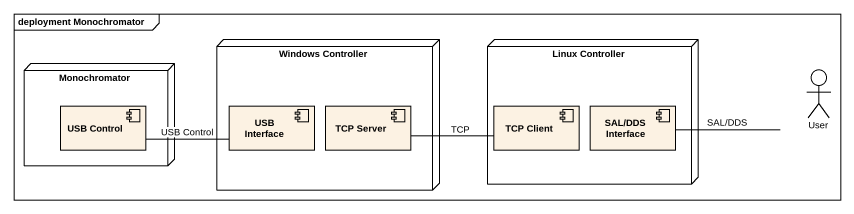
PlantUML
@startuml
mainframe deployment Monochromator
node "Windows Controller" as Windows_Controller {
  component "USB Interface" as USB_Interface
  component "TCP Server" as TCP_Server
}
node "Linux Controller" as Linux_Controller {
  component "TCP Client" as TCP_Client
  component "SAL/DDS Interface" as SAL_DDS_Interface
}
node Monochromator {
  component "USB Control" as USB_Control
}
actor User
User -left- SAL_DDS_Interface : SAL/DDS
USB_Control -right- USB_Interface : USB Control
TCP_Server -right- TCP_Client : TCP
@enduml
